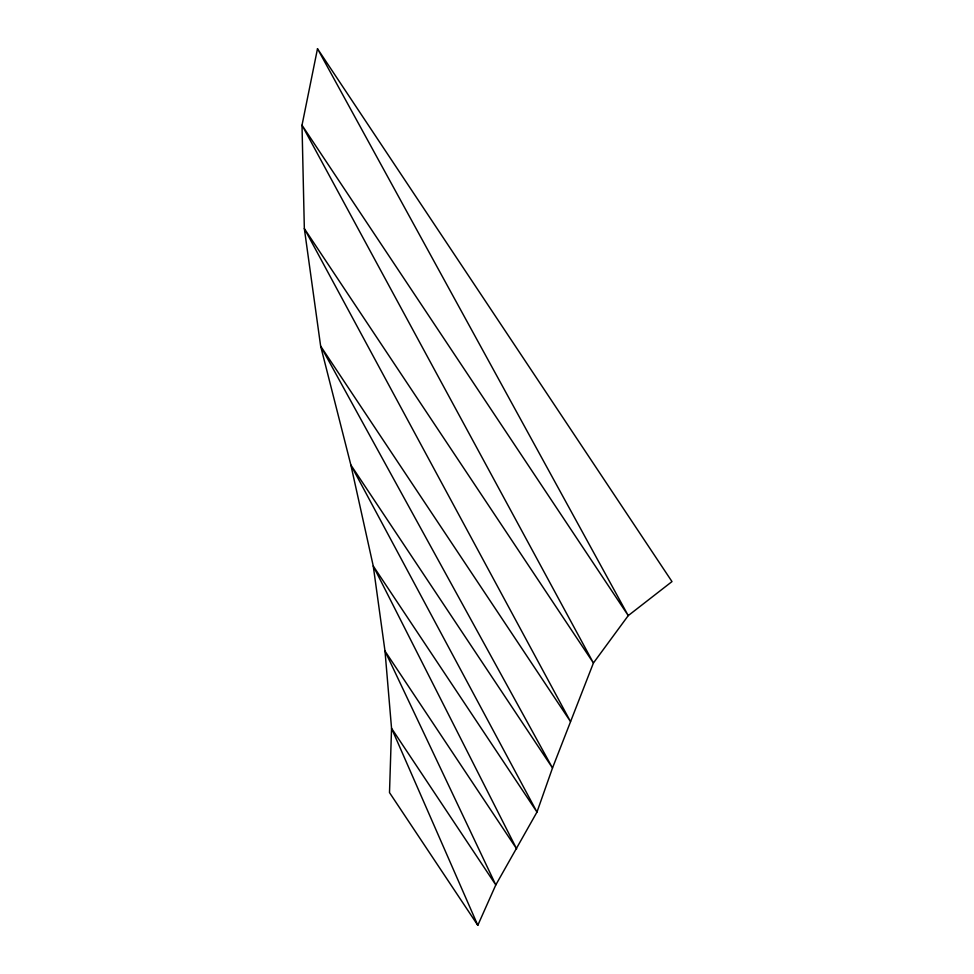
<?xml version="1.0" encoding="UTF-8"?>
<svg xmlns="http://www.w3.org/2000/svg" width="974" height="974" viewBox="0 0 974 974"><rect width="100%" height="100%" fill="white"/><g stroke="black" fill="none" stroke-linecap="round" stroke-linejoin="round"><path stroke-width="1.46" d="M317.5 48.7L302.013 125.208L304.338 228.573L320.641 346.111L350.859 464.975L373.249 566.016L384.998 651.058L391.548 728.296L389.503 792.605L477.808 925.3L495.79 884.94L536.978 812.06L552.502 767.987L593.422 663.002L628.242 615.617L671.987 581.588L317.5 48.7L628.242 615.617L302.013 125.208L593.422 663.002L304.338 228.573L570.508 721.588L320.641 346.111L552.502 767.987L350.859 464.975L536.978 812.06L373.249 566.016L516.634 848.865L384.998 651.058L495.79 884.94L391.548 728.296L477.808 925.3"/></g></svg>
